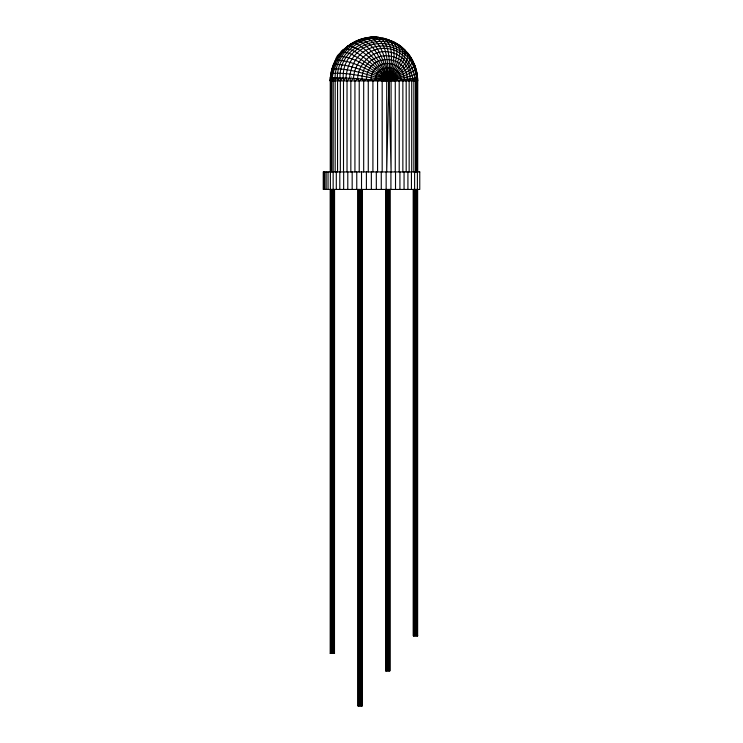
<?xml version="1.0" encoding="UTF-8"?>
<svg xmlns="http://www.w3.org/2000/svg" width="743" height="743" viewBox="0 0 743 743"><rect width="100%" height="100%" fill="white"/><g stroke="black" fill="none" stroke-linecap="round" stroke-linejoin="round"><path stroke-width="0.56" stroke-dasharray="3.71 2.79" d="M351.43 77.374L351.829 76.501"/><path stroke-width="1.11" d="M417.445 171.939L417.473 80.913C417.845 70.669 413.944 60.489 407.331 52.725L406.291 52.251M330.254 171.939L330.245 80.913L331.88 68.895C350.315 68.096 369.252 75.08 386.704 80.913L386.704 171.939L388.914 80.913C389.704 65.951 392.731 28.503 366.559 38.348M386.704 80.913L353.501 78.321L330.338 77.588L330.254 80.913L417.715 80.913L417.715 171.939M417.445 80.913L417.157 77.495L417.445 80.913C416.294 33.324 350.129 29.924 345.932 77.885L347.027 80.913L347.027 171.939M415.829 69.666L416.591 72.981C411.548 77.829 398.434 77.616 391.087 80.913L391.087 171.939L388.914 80.913C387.075 67.706 389.443 34.085 368.036 37.633M331.657 70.409L330.245 80.913C330.078 55.279 354.383 33.435 379.859 37.633M416.749 171.939L416.749 80.913L416.934 77.885L417.557 77.588L417.715 80.913L417.482 77.727M330.765 171.939L330.96 77.885L330.338 77.588M416.934 77.885L400.849 79.835L399.205 80.913L397.115 80.188C397.189 70.641 382.348 68.82 380.407 78.284L388.914 80.913C389.843 68.272 398.285 38.942 378.317 37.401M330.412 77.727L330.719 80.913C332.409 67.799 336.988 54.248 347.993 45.973C366.364 48.722 377.843 67.557 388.914 80.913C397.979 77.411 408.288 75.48 416.006 69.368L415.569 68.551M331.759 171.939L331.759 80.913C333.932 63.443 343.182 45.184 361.033 39.36C377.537 45.49 382.942 65.978 388.914 80.913C397.616 76.269 408.223 73.158 414.65 65.365L413.192 63.991M335.177 171.939L335.177 80.913C333.44 60.229 350.427 39.769 371.166 37.633C383.908 45.472 385.589 62.941 388.375 76.362L391.394 77.244L393.121 80.55L395.267 80.913L400.849 79.835L402.864 80.913L402.864 171.939M337.554 171.939L337.554 80.913C334.824 56.004 360.912 32.618 385.561 39.073M340.34 171.939L340.34 80.913C335.65 47.793 382.171 24.695 405.102 50.329C406.291 62.301 395.387 71.904 388.914 80.913C371.194 74.124 353.036 64.372 333.774 64.269L331.889 69.368L335 61.539L338.966 55.419M343.507 171.939L343.507 80.913C338.39 42.156 396.586 25.021 412.904 61.539C407.879 70.687 397.217 75.182 388.914 80.913C372.178 72.545 354.82 60.276 335.65 60.174L333.291 64.734M350.845 171.939L350.845 80.913L349.581 78.089C353.844 33.101 414.78 36.611 416.749 80.913M354.931 171.939L354.931 80.913L353.501 78.321C354.244 61.446 370.005 46.298 387.214 48.574C403.7 50.05 413.637 65.867 415.541 80.913L415.541 171.939M359.222 171.939L359.222 80.913L357.643 78.572C358.312 63.378 372.503 49.744 387.995 51.796C394.923 52.595 401.369 56.264 405.78 61.632C410.972 66.916 411.148 74.634 413.851 80.913L413.851 171.939M359.222 80.913L361.962 78.86C362.928 48.109 409.189 48.109 410.155 78.86L411.715 80.913L411.715 171.939M363.689 171.939L363.689 80.913L366.41 79.167C367.237 53.013 406.588 53.013 407.405 79.167L409.152 80.913L409.152 171.939M368.268 171.939L368.268 80.913L370.952 79.492C371.621 58.214 403.625 58.214 404.294 79.492L406.189 80.913L406.189 171.939M370.952 79.492L372.912 80.913L375.512 79.835C375.512 63.852 400.858 63.852 400.849 79.835M375.512 79.835L377.565 80.913L380.063 80.188L380.407 78.284M380.063 80.188L382.181 80.913L384.549 80.55L385.598 77.904L388.375 76.362M415.541 80.913L415.913 78.089M335 61.539C337.898 49.605 346.127 50.988 354.634 55.957C367.191 62.551 378.475 71.356 388.914 80.913C396.446 73.901 408.743 67.827 410.582 56.988L409.978 56.31L414.65 65.365L416.953 73.501M337.118 57.935L337.916 56.31C356.993 56.394 373.348 71.133 388.914 80.913L389.499 71.867M339.588 54.583L339.885 53.505C344.325 44.385 354.467 51.183 360.179 54.898C370.906 62.18 380.37 71.198 388.914 80.913C391.013 68.941 402.427 40.744 382.645 38.134L389.694 40.271M413.851 80.913L414.427 78.321M389.295 76.362L390.4 72.015M353.166 43.01L349.47 45.054C354.643 40.038 361.73 47.125 365.853 50.413C375.215 59.161 382.636 69.796 388.914 80.913C391.663 71.449 404.118 46.837 390.939 41.06M411.715 80.913L412.504 78.572M340.285 53.821L342.792 50.329L351.625 43.419M389.741 76.445L391.273 72.275M333.143 189.446L333.236 80.913L334.749 77.439M361.033 39.36L354.216 41.933C361.172 38.915 367.051 46.948 371.333 51.295C378.689 60.183 384.335 70.362 388.914 80.913C392.796 70.427 409.161 48.063 392.415 41.283M409.152 80.913L410.155 78.86M390.186 76.566L392.118 72.628M335.177 80.913L336.96 77.495M365.5 38.534L362.333 39.073C369.15 35.701 374.398 44.301 377.5 49.122C383.147 58.948 386.583 69.879 388.914 80.913C393.604 71.569 413.507 48.852 394.83 43.205M337.554 80.913L339.588 77.588M390.614 76.752L392.926 73.074M406.189 80.913L407.405 79.167M340.34 80.913L342.588 77.727M391.013 76.975L393.688 73.613M343.507 80.913L345.932 77.885M347.027 80.913L349.581 78.089M388.914 80.913C395.081 73.139 410.034 63.796 407.331 52.725M391.394 77.244L394.384 74.226M402.864 80.913L404.294 79.492M350.845 80.913L353.501 78.321M342.374 51.536L347.993 45.973M354.931 80.913L357.643 78.572M391.747 77.551L395.025 74.922M397.338 78.145L394.394 78.321L390.846 80.913L389.861 75.489L393.966 74.885L395.044 80.913M392.072 77.904L395.582 75.684M394.394 78.321L390.251 78.572L386.462 80.913L385.19 74.374M381.93 80.913L385.933 78.86L390.251 78.572M392.35 78.284L396.065 76.501M392.592 78.693L396.465 77.374M358.2 40.271L365.259 38.134M392.796 79.139L396.771 78.284M391.087 80.913L397.115 80.188L393.056 80.068M382.292 76.678L389.861 75.489M392.954 79.594L396.994 79.232M382.599 79.092L385.933 78.86M417.715 635.832L413.331 635.832L413.331 189.446M330.189 653.338L334.564 653.338M385.691 670.836L385.691 189.446L385.617 670.836L389.991 670.836L389.991 189.446M357.903 705.85L362.278 705.85M372.382 37.391L374.556 37.512M384.614 80.068C367.126 77.643 348.012 71.885 330.941 73.501M380.184 79.232L384.549 80.55M393.679 41.933L386.862 39.36L389.926 40.633M396.279 43.419L401.053 46.549L408.009 53.505M380.713 77.374L384.716 79.594M381.113 76.501L384.874 79.139M381.596 75.684L385.078 78.693M399.901 45.973L405.102 50.329M366.41 79.167L368.268 80.913M382.153 74.922L385.32 78.284M412.244 60.174L412.904 61.539M361.962 78.86L363.689 80.913M382.794 74.226L385.598 77.904M383.49 73.613L385.914 77.551M384.252 73.074L386.267 77.244M385.06 72.628L386.648 76.975M414.12 64.269L415.207 67.483M385.905 72.275L387.057 76.752M386.778 72.015L387.484 76.566M416.591 72.981L416.869 75.238M332.957 77.421L333.236 80.913M388.589 71.811L388.83 76.334M387.679 71.867L387.93 76.445M331.619 77.439L331.759 80.913M330.737 77.495L330.765 80.913M417.64 189.446L417.64 635.832M417.417 189.446L417.417 635.832M417.39 171.939L417.39 189.446M417.074 189.446L417.074 635.832M416.619 189.446L416.619 635.832M416.089 189.446L416.089 635.832M415.523 189.446L415.523 635.832M414.956 189.446L414.956 635.832M414.613 171.939L414.613 189.446M414.427 189.446L414.427 635.832M413.972 189.446L413.972 635.832M413.628 189.446L413.628 635.832M413.405 189.446L413.405 635.832M411.446 171.939L411.446 189.446M407.916 171.939L407.916 189.446M404.062 171.939L404.062 189.446M399.92 171.939L399.92 189.446M399.205 80.913L399.205 171.939M395.517 171.939L395.517 189.446M395.267 80.913L395.267 171.939M390.92 171.939L390.92 189.446M389.704 189.446L389.704 670.836M389.351 189.446L389.351 670.836M388.905 189.446L388.905 670.836M388.375 189.446L388.375 670.836M387.809 189.446L387.809 670.836M387.242 189.446L387.242 670.836M386.713 189.446L386.713 670.836M386.156 171.939L386.258 670.836M385.914 189.446L385.914 670.836M382.181 80.913L382.181 171.939M381.27 171.939L381.27 189.446M377.565 80.913L377.565 171.939M376.32 171.939L376.32 189.446M372.912 80.913L372.912 171.939M371.351 171.939L371.351 189.446M366.401 171.939L366.401 189.446M362.278 189.446L362.203 705.85M361.99 189.446L361.99 705.85M361.637 189.446L361.637 705.85M361.516 171.939L361.516 189.446M361.182 189.446L361.182 705.85M360.652 189.446L360.652 705.85M360.086 189.446L360.086 705.85M359.528 189.446L359.528 705.85M358.999 189.446L358.999 705.85M358.544 189.446L358.544 705.85M358.191 189.446L358.191 705.85M357.977 189.446L357.977 705.85M356.761 171.939L356.761 189.446M352.173 171.939L352.173 189.446M347.789 171.939L347.789 189.446M343.656 171.939L343.656 189.446M339.811 171.939L339.811 189.446M336.3 171.939L336.3 189.446M334.564 189.446L334.489 653.338M334.266 189.446L334.266 653.338M333.923 189.446L333.923 653.338M333.468 189.446L333.468 653.338M332.938 189.446L332.938 653.338M332.372 189.446L332.372 653.338M331.805 189.446L331.805 653.338M331.276 189.446L331.276 653.338M330.83 189.446L330.83 653.338M330.477 189.446L330.477 653.338M330.384 171.939L330.384 189.446M330.264 189.446L330.264 653.338M328.044 171.939L328.044 189.446M326.14 171.939L326.14 189.446M324.7 171.939L324.7 189.446M323.734 171.939L323.734 189.446M419.758 171.939L323.242 171.939L323.242 189.446L419.758 189.446L419.758 171.939"/></g></svg>
